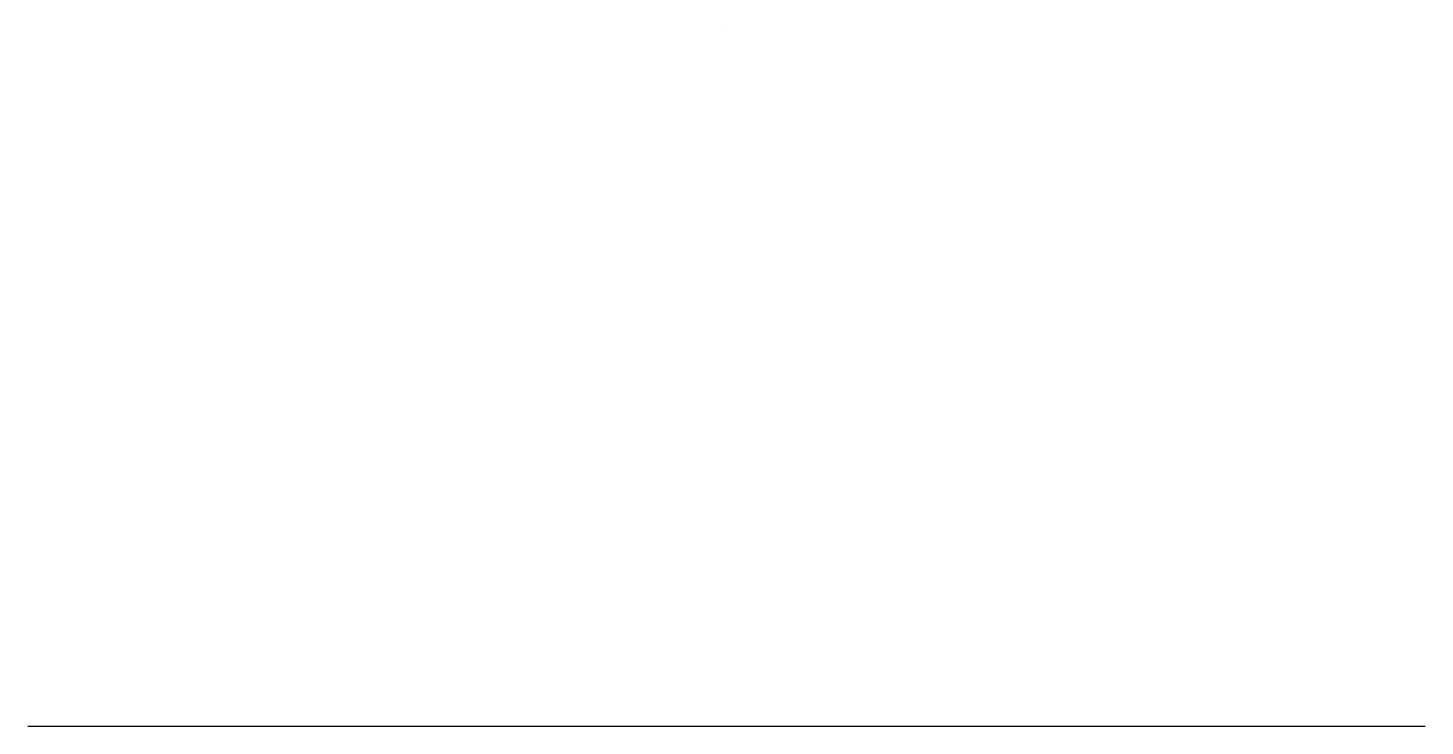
# Model space of a CAD drawing. Header units: metres. Extents: x 0 to 100, y 0 to 50.
import ezdxf

# ---------------------------------------------------------------- set-up
doc = ezdxf.new("R2010")
doc.units = ezdxf.units.M
doc.layers.add('DEGENERATE_LINE', color=1, linetype='Continuous')
doc.layers.add('KEEP_LINE', color=3, linetype='Continuous')

msp = doc.modelspace()

# ---------------------------------------------------------------- linework, layer by layer
at = {"layer": 'DEGENERATE_LINE'}
msp.add_line((50, 50), (50, 50), dxfattribs=at)
at = {"layer": 'KEEP_LINE'}
msp.add_line((0, 0), (100, 0), dxfattribs=at)

doc.saveas('drawing.dxf')
